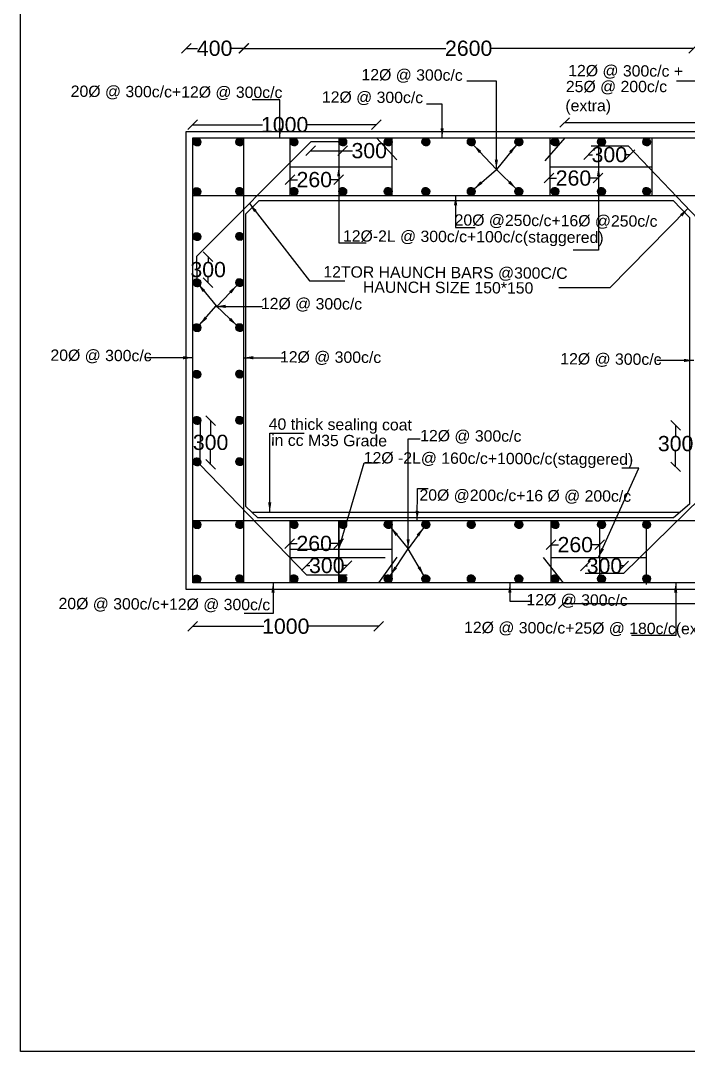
# Model space of a CAD drawing. Header units: millimetres. Extents: x 5124 to 6568637, y 2311 to 91879094.
# Drawn here: x 3824501 to 3831076, y 45936406 to 45946554 of the extents above; entities that cross this region are included whole.
import ezdxf

# ---------------------------------------------------------------- set-up
doc = ezdxf.new("R2010")
doc.units = ezdxf.units.MM
doc.header["$MEASUREMENT"] = 0
doc.layers.add('DIMENSION', color=7, linetype='Continuous')
doc.layers.add('DRAWING', color=7, linetype='Continuous')
doc.styles.get("Standard").update_dxf_attribs({"font": 'arial.ttf', "height": 150})
doc.dimstyles.get("Standard").update_dxf_attribs({"dimtxt": 200, "dimasz": 110, "dimexe": 0.18, "dimexo": 0.0625, "dimgap": 0.09, "dimtad": 0, "dimtih": 1, "dimtoh": 1, "dimdec": 0, "dimzin": 0, "dimdsep": 46, "dimtxsty": 'Standard', "dimblk": 'OBLIQUE', "dimcen": 0.09, "dimse1": 1, "dimse2": 1, "dimadec": 0, "dimazin": 0, "dimtfac": 1, "dimtdec": 0, "dimtofl": 0, "dimtmove": 0, "dimatfit": 3, "dimfxl": 1, "dimtolj": 1, "dimtzin": 0, "dimarcsym": 0})

# ---------------------------------------------------------------- blocks, each defined once
blk = doc.blocks.new('_Oblique')
at = {"color": 0, "linetype": 'ByBlock', "lineweight": -2}
blk.add_line((-0.5, -0.5), (0.5, 0.5), dxfattribs=at)
blk = doc.blocks.new('*D153')
at = {"layer": 'Defpoints', "color": 0, "transparency": 16777216}
for p in [(3828004, 45945529), (3826195, 45945398), (3828004, 45945398)]:
    blk.add_point(p, dxfattribs=at)
at = {"layer": 'DIMENSION', "color": 0, "lineweight": -2, "transparency": 16777216}
for p, q in [((3826195, 45945529), (3826883, 45945529)), ((3828004, 45945529), (3827316, 45945529))]:
    blk.add_line(p, q, dxfattribs=at)
at = {"layer": 'DIMENSION', "color": 0, "lineweight": -2, "transparency": 16777216, "xscale": 95, "yscale": 95, "zscale": 95, "rotation": 180}
blk.add_blockref('_Oblique', (3826195, 45945529), dxfattribs=at)
at = {"layer": 'DIMENSION', "color": 0, "lineweight": -2, "transparency": 16777216, "xscale": 95, "yscale": 95, "zscale": 95}
blk.add_blockref('_Oblique', (3828004, 45945529), dxfattribs=at)
at = {"layer": 'DIMENSION', "color": 0, "transparency": 16777216, "insert": (3827100, 45945529), "char_height": 150, "attachment_point": 5}
blk.add_mtext('\\A1;1000', dxfattribs=at)
blk = doc.blocks.new('*D133')
at = {"layer": 'Defpoints', "color": 0, "transparency": 16777216}
for p in [(3826699, 45946281), (3826132, 45945462), (3826699, 45945462)]:
    blk.add_point(p, dxfattribs=at)
at = {"layer": 'DIMENSION', "color": 0, "lineweight": -2, "transparency": 16777216}
for p, q in [((3826132, 45946281), (3826243, 45946281)), ((3826699, 45946281), (3826580, 45946281))]:
    blk.add_line(p, q, dxfattribs=at)
at = {"layer": 'DIMENSION', "color": 0, "lineweight": -2, "transparency": 16777216, "xscale": 95, "yscale": 95, "zscale": 95, "rotation": 180}
blk.add_blockref('_Oblique', (3826132, 45946281), dxfattribs=at)
at = {"layer": 'DIMENSION', "color": 0, "lineweight": -2, "transparency": 16777216, "xscale": 95, "yscale": 95, "zscale": 95}
blk.add_blockref('_Oblique', (3826699, 45946281), dxfattribs=at)
at = {"layer": 'DIMENSION', "color": 0, "transparency": 16777216, "insert": (3826411, 45946281), "char_height": 150, "attachment_point": 5}
blk.add_mtext('\\A1;400', dxfattribs=at)
blk = doc.blocks.new('*D154')
at = {"layer": 'Defpoints', "color": 0, "transparency": 16777216}
for p in [(3831129, 45946281), (3826696, 45945398), (3831129, 45945398)]:
    blk.add_point(p, dxfattribs=at)
at = {"layer": 'DIMENSION', "color": 0, "lineweight": -2, "transparency": 16777216}
for p, q in [((3826696, 45946281), (3828687, 45946281)), ((3831129, 45946281), (3829137, 45946281))]:
    blk.add_line(p, q, dxfattribs=at)
at = {"layer": 'DIMENSION', "color": 0, "lineweight": -2, "transparency": 16777216, "xscale": 95, "yscale": 95, "zscale": 95, "rotation": 180}
blk.add_blockref('_Oblique', (3826696, 45946281), dxfattribs=at)
at = {"layer": 'DIMENSION', "color": 0, "lineweight": -2, "transparency": 16777216, "xscale": 95, "yscale": 95, "zscale": 95}
blk.add_blockref('_Oblique', (3831129, 45946281), dxfattribs=at)
at = {"layer": 'DIMENSION', "color": 0, "transparency": 16777216, "insert": (3828912, 45946281), "char_height": 150, "attachment_point": 5}
blk.add_mtext('\\A1;2600', dxfattribs=at)
blk = doc.blocks.new('*D157')
at = {"layer": 'Defpoints', "color": 0, "transparency": 16777216}
for p in [(3832901, 45945551), (3829858, 45945398), (3832901, 45945398)]:
    blk.add_point(p, dxfattribs=at)
at = {"layer": 'DIMENSION', "color": 0, "lineweight": -2, "transparency": 16777216}
for p, q in [((3829858, 45945551), (3831163, 45945551)), ((3832901, 45945551), (3831596, 45945551))]:
    blk.add_line(p, q, dxfattribs=at)
at = {"layer": 'DIMENSION', "color": 0, "lineweight": -2, "transparency": 16777216, "xscale": 95, "yscale": 95, "zscale": 95, "rotation": 180}
blk.add_blockref('_Oblique', (3829858, 45945551), dxfattribs=at)
at = {"layer": 'DIMENSION', "color": 0, "lineweight": -2, "transparency": 16777216, "xscale": 95, "yscale": 95, "zscale": 95}
blk.add_blockref('_Oblique', (3832901, 45945551), dxfattribs=at)
at = {"layer": 'DIMENSION', "color": 0, "transparency": 16777216, "insert": (3831379, 45945551), "char_height": 150, "attachment_point": 5}
blk.add_mtext('\\A1;1500', dxfattribs=at)
blk = doc.blocks.new('*D134')
at = {"layer": 'Defpoints', "color": 0, "transparency": 16777216}
for p in [(3830092, 45945314), (3830502, 45945299), (3830502, 45945234)]:
    blk.add_point(p, dxfattribs=at)
at = {"layer": 'DIMENSION', "color": 0, "lineweight": -2, "transparency": 16777216}
for p, q in [((3830092, 45945234), (3830132, 45945234)), ((3830502, 45945234), (3830463, 45945234))]:
    blk.add_line(p, q, dxfattribs=at)
at = {"layer": 'DIMENSION', "color": 0, "lineweight": -2, "transparency": 16777216, "xscale": 95, "yscale": 95, "zscale": 95, "rotation": 180}
blk.add_blockref('_Oblique', (3830092, 45945234), dxfattribs=at)
at = {"layer": 'DIMENSION', "color": 0, "lineweight": -2, "transparency": 16777216, "xscale": 95, "yscale": 95, "zscale": 95}
blk.add_blockref('_Oblique', (3830502, 45945234), dxfattribs=at)
at = {"layer": 'DIMENSION', "color": 0, "transparency": 16777216, "insert": (3830297, 45945234), "char_height": 150, "attachment_point": 5}
blk.add_mtext('\\A1;300', dxfattribs=at)
blk = doc.blocks.new('*D159')
at = {"layer": 'Defpoints', "color": 0, "transparency": 16777216}
for p in [(3827357, 45945360), (3827672, 45945360), (3827672, 45945273)]:
    blk.add_point(p, dxfattribs=at)
at = {"layer": 'DIMENSION', "color": 0, "lineweight": -2, "transparency": 16777216}
for p, q in [((3827357, 45945273), (3827672, 45945273)), ((3827672, 45945273), (3827767, 45945273))]:
    blk.add_line(p, q, dxfattribs=at)
at = {"layer": 'DIMENSION', "color": 0, "lineweight": -2, "transparency": 16777216, "xscale": 95, "yscale": 95, "zscale": 95, "rotation": 180}
blk.add_blockref('_Oblique', (3827357, 45945273), dxfattribs=at)
at = {"layer": 'DIMENSION', "color": 0, "lineweight": -2, "transparency": 16777216, "xscale": 95, "yscale": 95, "zscale": 95}
blk.add_blockref('_Oblique', (3827672, 45945273), dxfattribs=at)
at = {"layer": 'DIMENSION', "color": 0, "transparency": 16777216, "insert": (3827933, 45945273), "char_height": 150, "attachment_point": 5}
blk.add_mtext('\\A1;300', dxfattribs=at)
blk = doc.blocks.new('*D160')
at = {"layer": 'Defpoints', "color": 0, "transparency": 16777216}
for p in [(3826233, 45944231), (3826347, 45944231), (3826237, 45943973)]:
    blk.add_point(p, dxfattribs=at)
at = {"layer": 'DIMENSION', "color": 0, "lineweight": -2, "transparency": 16777216}
for p, q in [((3826347, 45944231), (3826347, 45944178)), ((3826347, 45943973), (3826347, 45944025))]:
    blk.add_line(p, q, dxfattribs=at)
at = {"layer": 'DIMENSION', "color": 0, "lineweight": -2, "transparency": 16777216, "xscale": 95, "yscale": 95, "zscale": 95}
for p, rotation in [((3826347, 45944231), 90), ((3826347, 45943973), 270)]:
    blk.add_blockref('_Oblique', p, dxfattribs=dict(at, rotation=rotation))
at = {"layer": 'DIMENSION', "color": 0, "transparency": 16777216, "insert": (3826347, 45944102), "char_height": 150, "attachment_point": 5}
blk.add_mtext('\\A1;300', dxfattribs=at)
blk = doc.blocks.new('*D135')
at = {"layer": 'Defpoints', "color": 0, "transparency": 16777216}
for p in [(3826275, 45942617), (3826266, 45942185), (3826371, 45942185)]:
    blk.add_point(p, dxfattribs=at)
at = {"layer": 'DIMENSION', "color": 0, "lineweight": -2, "transparency": 16777216}
for p, q in [((3826371, 45942617), (3826371, 45942478)), ((3826371, 45942185), (3826371, 45942324))]:
    blk.add_line(p, q, dxfattribs=at)
at = {"layer": 'DIMENSION', "color": 0, "lineweight": -2, "transparency": 16777216, "xscale": 95, "yscale": 95, "zscale": 95}
for p, rotation in [((3826371, 45942617), 90), ((3826371, 45942185), 270)]:
    blk.add_blockref('_Oblique', p, dxfattribs=dict(at, rotation=rotation))
at = {"layer": 'DIMENSION', "color": 0, "transparency": 16777216, "insert": (3826371, 45942401), "char_height": 150, "attachment_point": 5}
blk.add_mtext('\\A1;300', dxfattribs=at)
blk = doc.blocks.new('*D136')
at = {"layer": 'Defpoints', "color": 0, "transparency": 16777216}
for p in [(3827315, 45941189), (3827315, 45941099), (3827714, 45941099)]:
    blk.add_point(p, dxfattribs=at)
at = {"layer": 'DIMENSION', "color": 0, "lineweight": -2, "transparency": 16777216}
for p, q in [((3827315, 45941189), (3827349, 45941189)), ((3827714, 45941189), (3827680, 45941189))]:
    blk.add_line(p, q, dxfattribs=at)
at = {"layer": 'DIMENSION', "color": 0, "lineweight": -2, "transparency": 16777216, "xscale": 95, "yscale": 95, "zscale": 95, "rotation": 180}
blk.add_blockref('_Oblique', (3827315, 45941189), dxfattribs=at)
at = {"layer": 'DIMENSION', "color": 0, "lineweight": -2, "transparency": 16777216, "xscale": 95, "yscale": 95, "zscale": 95}
blk.add_blockref('_Oblique', (3827714, 45941189), dxfattribs=at)
at = {"layer": 'DIMENSION', "color": 0, "transparency": 16777216, "insert": (3827515, 45941189), "char_height": 150, "attachment_point": 5}
blk.add_mtext('\\A1;300', dxfattribs=at)
blk = doc.blocks.new('*D137')
at = {"layer": 'Defpoints', "color": 0, "transparency": 16777216}
for p in [(3830061, 45941186), (3830061, 45941112), (3830437, 45941112)]:
    blk.add_point(p, dxfattribs=at)
at = {"layer": 'DIMENSION', "color": 0, "lineweight": -2, "transparency": 16777216}
for p, q in [((3830061, 45941186), (3830083, 45941186)), ((3830437, 45941186), (3830414, 45941186))]:
    blk.add_line(p, q, dxfattribs=at)
at = {"layer": 'DIMENSION', "color": 0, "lineweight": -2, "transparency": 16777216, "xscale": 95, "yscale": 95, "zscale": 95, "rotation": 180}
blk.add_blockref('_Oblique', (3830061, 45941186), dxfattribs=at)
at = {"layer": 'DIMENSION', "color": 0, "lineweight": -2, "transparency": 16777216, "xscale": 95, "yscale": 95, "zscale": 95}
blk.add_blockref('_Oblique', (3830437, 45941186), dxfattribs=at)
at = {"layer": 'DIMENSION', "color": 0, "transparency": 16777216, "insert": (3830249, 45941186), "char_height": 150, "attachment_point": 5}
blk.add_mtext('\\A1;300', dxfattribs=at)
blk = doc.blocks.new('*D161')
at = {"layer": 'Defpoints', "color": 0, "transparency": 16777216}
for p in [(3831171, 45942568), (3830950, 45942161), (3831171, 45942161)]:
    blk.add_point(p, dxfattribs=at)
at = {"layer": 'DIMENSION', "color": 0, "lineweight": -2, "transparency": 16777216}
for p, q in [((3830950, 45942568), (3830950, 45942466)), ((3830950, 45942161), (3830950, 45942312))]:
    blk.add_line(p, q, dxfattribs=at)
at = {"layer": 'DIMENSION', "color": 0, "lineweight": -2, "transparency": 16777216, "xscale": 95, "yscale": 95, "zscale": 95}
for p, rotation in [((3830950, 45942568), 90), ((3830950, 45942161), 270)]:
    blk.add_blockref('_Oblique', p, dxfattribs=dict(at, rotation=rotation))
at = {"layer": 'DIMENSION', "color": 0, "transparency": 16777216, "insert": (3830950, 45942389), "char_height": 150, "attachment_point": 5}
blk.add_mtext('\\A1;300', dxfattribs=at)
blk = doc.blocks.new('*D138')
at = {"layer": 'Defpoints', "color": 0, "transparency": 16777216}
for p in [(3829844, 45941018), (3832842, 45941018), (3832842, 45940814)]:
    blk.add_point(p, dxfattribs=at)
at = {"layer": 'DIMENSION', "color": 0, "lineweight": -2, "transparency": 16777216}
for p, q in [((3829844, 45940814), (3831173, 45940814)), ((3832842, 45940814), (3831606, 45940814))]:
    blk.add_line(p, q, dxfattribs=at)
at = {"layer": 'DIMENSION', "color": 0, "lineweight": -2, "transparency": 16777216, "xscale": 95, "yscale": 95, "zscale": 95, "rotation": 180}
blk.add_blockref('_Oblique', (3829844, 45940814), dxfattribs=at)
at = {"layer": 'DIMENSION', "color": 0, "lineweight": -2, "transparency": 16777216, "xscale": 95, "yscale": 95, "zscale": 95}
blk.add_blockref('_Oblique', (3832842, 45940814), dxfattribs=at)
at = {"layer": 'DIMENSION', "color": 0, "transparency": 16777216, "insert": (3831390, 45940814), "char_height": 150, "attachment_point": 5}
blk.add_mtext('\\A1;1500', dxfattribs=at)
blk = doc.blocks.new('*D142')
at = {"layer": 'Defpoints', "color": 0, "lineweight": -2, "transparency": 16777216}
for p, q in [((3829722, 45941394), (3829795, 45941394)), ((3830202, 45941394), (3830129, 45941394))]:
    blk.add_line(p, q, dxfattribs=at)
at = {"layer": 'Defpoints', "color": 0, "transparency": 16777216}
for p in [(3829722, 45941394), (3830202, 45941394), (3830202, 45941394)]:
    blk.add_point(p, dxfattribs=at)
at = {"layer": 'Defpoints', "color": 0, "lineweight": -2, "transparency": 16777216, "xscale": 95, "yscale": 95, "zscale": 95, "rotation": 180}
blk.add_blockref('_Oblique', (3829722, 45941394), dxfattribs=at)
at = {"layer": 'Defpoints', "color": 0, "lineweight": -2, "transparency": 16777216, "xscale": 95, "yscale": 95, "zscale": 95}
blk.add_blockref('_Oblique', (3830202, 45941394), dxfattribs=at)
at = {"layer": 'Defpoints', "color": 0, "transparency": 16777216, "insert": (3829962, 45941394), "char_height": 150, "attachment_point": 5}
blk.add_mtext('\\A1;260', dxfattribs=at)
blk = doc.blocks.new('*D143')
at = {"layer": 'Defpoints', "color": 0, "lineweight": -2, "transparency": 16777216}
for p, q in [((3827154, 45944988), (3827226, 45944988)), ((3827631, 45944988), (3827559, 45944988))]:
    blk.add_line(p, q, dxfattribs=at)
at = {"layer": 'Defpoints', "color": 0, "transparency": 16777216}
for p in [(3827154, 45944988), (3827631, 45944988), (3827631, 45941394)]:
    blk.add_point(p, dxfattribs=at)
at = {"layer": 'Defpoints', "color": 0, "lineweight": -2, "transparency": 16777216, "xscale": 95, "yscale": 95, "zscale": 95, "rotation": 180}
blk.add_blockref('_Oblique', (3827154, 45944988), dxfattribs=at)
at = {"layer": 'Defpoints', "color": 0, "lineweight": -2, "transparency": 16777216, "xscale": 95, "yscale": 95, "zscale": 95}
blk.add_blockref('_Oblique', (3827631, 45944988), dxfattribs=at)
at = {"layer": 'Defpoints', "color": 0, "transparency": 16777216, "insert": (3827392, 45944988), "char_height": 150, "attachment_point": 5}
blk.add_mtext('\\A1;260', dxfattribs=at)
blk = doc.blocks.new('*D144')
at = {"layer": 'Defpoints', "color": 0, "lineweight": -2, "transparency": 16777216}
for p, q in [((3829704, 45945003), (3829778, 45945003)), ((3830184, 45945003), (3830111, 45945003))]:
    blk.add_line(p, q, dxfattribs=at)
at = {"layer": 'Defpoints', "color": 0, "transparency": 16777216}
for p in [(3829704, 45945003), (3830184, 45945003), (3830184, 45945003)]:
    blk.add_point(p, dxfattribs=at)
at = {"layer": 'Defpoints', "color": 0, "lineweight": -2, "transparency": 16777216, "xscale": 95, "yscale": 95, "zscale": 95, "rotation": 180}
blk.add_blockref('_Oblique', (3829704, 45945003), dxfattribs=at)
at = {"layer": 'Defpoints', "color": 0, "lineweight": -2, "transparency": 16777216, "xscale": 95, "yscale": 95, "zscale": 95}
blk.add_blockref('_Oblique', (3830184, 45945003), dxfattribs=at)
at = {"layer": 'Defpoints', "color": 0, "transparency": 16777216, "insert": (3829944, 45945003), "char_height": 150, "attachment_point": 5}
blk.add_mtext('\\A1;260', dxfattribs=at)
blk = doc.blocks.new('*D196')
at = {"layer": 'Defpoints', "color": 0, "transparency": 16777216}
for p in [(3826195, 45941018), (3828027, 45941018), (3828027, 45940591)]:
    blk.add_point(p, dxfattribs=at)
at = {"layer": 'DRAWING', "color": 0, "lineweight": -2, "transparency": 16777216}
for p, q in [((3826195, 45940591), (3826895, 45940591)), ((3828027, 45940591), (3827328, 45940591))]:
    blk.add_line(p, q, dxfattribs=at)
at = {"layer": 'DRAWING', "color": 0, "lineweight": -2, "transparency": 16777216, "xscale": 95, "yscale": 95, "zscale": 95, "rotation": 180}
blk.add_blockref('_Oblique', (3826195, 45940591), dxfattribs=at)
at = {"layer": 'DRAWING', "color": 0, "lineweight": -2, "transparency": 16777216, "xscale": 95, "yscale": 95, "zscale": 95}
blk.add_blockref('_Oblique', (3828027, 45940591), dxfattribs=at)
at = {"layer": 'DRAWING', "color": 0, "transparency": 16777216, "insert": (3827111, 45940591), "char_height": 150, "attachment_point": 5}
blk.add_mtext('\\A1;1000', dxfattribs=at)
blk = doc.blocks.new('*D197')
at = {"layer": 'Defpoints', "color": 0, "transparency": 16777216}
for p in [(3827151, 45941406), (3827631, 45941406), (3827631, 45941406)]:
    blk.add_point(p, dxfattribs=at)
at = {"layer": 'DRAWING', "color": 0, "lineweight": -2, "transparency": 16777216}
for p, q in [((3827151, 45941406), (3827224, 45941406)), ((3827631, 45941406), (3827558, 45941406))]:
    blk.add_line(p, q, dxfattribs=at)
at = {"layer": 'DRAWING', "color": 0, "lineweight": -2, "transparency": 16777216, "xscale": 95, "yscale": 95, "zscale": 95, "rotation": 180}
blk.add_blockref('_Oblique', (3827151, 45941406), dxfattribs=at)
at = {"layer": 'DRAWING', "color": 0, "lineweight": -2, "transparency": 16777216, "xscale": 95, "yscale": 95, "zscale": 95}
blk.add_blockref('_Oblique', (3827631, 45941406), dxfattribs=at)
at = {"layer": 'DRAWING', "color": 0, "transparency": 16777216, "insert": (3827391, 45941406), "char_height": 150, "attachment_point": 5}
blk.add_mtext('\\A1;260', dxfattribs=at)

msp = doc.modelspace()

# ---------------------------------------------------------------- hatches: boundary and pattern name
at = {"layer": 'DRAWING'}
h = msp.add_hatch(dxfattribs=at)
h.set_pattern_fill('ANSI31', color=256, scale=0.506239, style=0)
h.set_pattern_definition([(45, (2006753.280786, 22686185.57916), (-0.04474567227195, 0.04474567227195), [])])
h.paths.add_polyline_path([(3826275.4, 45945358.3, 1), (3826198.7, 45945358.3, 1)])
h = msp.add_hatch(dxfattribs=at)
h.set_pattern_fill('ANSI31', color=256, scale=0.506239, style=0)
h.set_pattern_definition([(45, (2007173.94898, 22686187.51885), (-0.04474567227195, 0.04474567227195), [])])
h.paths.add_polyline_path([(3826696, 45945360.2, 0.9586945), (3826619.5, 45945363.5), (3826619.5, 45945357, 0.9586945)])
h = msp.add_hatch(dxfattribs=at)
h.set_pattern_fill('ANSI31', color=256, scale=0.506239, style=0)
h.set_pattern_definition([(45, (2007708.95802, 22686187.51885), (-0.04474567227195, 0.04474567227195), [])])
h.paths.add_polyline_path([(3827231, 45945360.2, 0.9586945), (3827154.5, 45945363.5), (3827154.5, 45945357, 0.9586945)])
h = msp.add_hatch(dxfattribs=at)
h.set_pattern_fill('ANSI31', color=256, scale=0.506239, style=0)
h.set_pattern_definition([(45, (2008188.73771, 22686187.51885), (-0.04474567227195, 0.04474567227195), [])])
h.paths.add_polyline_path([(3827710.8, 45945360.2, 0.9586945), (3827634.3, 45945363.5), (3827634.3, 45945357, 0.9586945)])
h = msp.add_hatch(dxfattribs=at)
h.set_pattern_fill('ANSI31', color=256, scale=0.506239, style=0)
h.set_pattern_definition([(45, (2008635.92152, 22686187.51885), (-0.04474567227195, 0.04474567227195), [])])
h.paths.add_polyline_path([(3828158, 45945360.2, 0.9586945), (3828081.4, 45945363.5), (3828081.4, 45945357, 0.9586945)])
h = msp.add_hatch(dxfattribs=at)
h.set_pattern_fill('ANSI31', color=256, scale=0.506239, style=0)
h.set_pattern_definition([(45, (2009006.37519, 22686187.51885), (-0.04474567227195, 0.04474567227195), [])])
h.paths.add_polyline_path([(3828528.5, 45945360.2, 0.9586945), (3828451.9, 45945363.5), (3828451.9, 45945357, 0.9586945)])
h = msp.add_hatch(dxfattribs=at)
h.set_pattern_fill('ANSI31', color=256, scale=0.506239, style=0)
h.set_pattern_definition([(45, (2009453.558994, 22686187.51885), (-0.04474567227195, 0.04474567227195), [])])
h.paths.add_polyline_path([(3828975.6, 45945360.2, 0.9586945), (3828899.1, 45945363.5), (3828899.1, 45945357, 0.9586945)])
h = msp.add_hatch(dxfattribs=at)
h.set_pattern_fill('ANSI31', color=256, scale=0.506239, style=0)
h.set_pattern_definition([(45, (2009922.88204, 22686187.51885), (-0.04474567227195, 0.04474567227195), [])])
h.paths.add_polyline_path([(3829445, 45945360.2, 0.9586945), (3829368.4, 45945363.5), (3829368.4, 45945357, 0.9586945)])
h = msp.add_hatch(dxfattribs=at)
h.set_pattern_fill('ANSI31', color=256, scale=0.506239, style=0)
h.set_pattern_definition([(45, (2010279.20121, 22686187.51885), (-0.04474567227195, 0.04474567227195), [])])
h.paths.add_polyline_path([(3829801.3, 45945360.2, 0.9586945), (3829724.7, 45945363.5), (3829724.7, 45945357, 0.9586945)])
h = msp.add_hatch(dxfattribs=at)
h.set_pattern_fill('ANSI31', color=256, scale=0.506239, style=0)
h.set_pattern_definition([(45, (2010736.33686, 22686187.51885), (-0.04474567227195, 0.04474567227195), [])])
h.paths.add_polyline_path([(3830258.4, 45945360.2, 0.9586945), (3830181.9, 45945363.5), (3830181.9, 45945357, 0.9586945)])
h = msp.add_hatch(dxfattribs=at)
h.set_pattern_fill('ANSI31', color=256, scale=0.506239, style=0)
h.set_pattern_definition([(45, (2011180.491844, 22686187.51885), (-0.04474567227195, 0.04474567227195), [])])
h.paths.add_polyline_path([(3830702.6, 45945360.2, 0.9586945), (3830626, 45945363.5), (3830626, 45945357, 0.9586945)])
h = msp.add_hatch(dxfattribs=at)
h.set_pattern_fill('ANSI31', color=256, scale=0.506239, style=0)
h.set_pattern_definition([(45, (2006753.280786, 22685697.633597), (-0.04474567227195, 0.04474567227195), [])])
h.paths.add_polyline_path([(3826275.4, 45944870.3, 1), (3826198.7, 45944870.3, 1)])
h = msp.add_hatch(dxfattribs=at)
h.set_pattern_fill('ANSI31', color=256, scale=0.506239, style=0)
h.set_pattern_definition([(45, (2007173.94898, 22685699.573284), (-0.04474567227195, 0.04474567227195), [])])
h.paths.add_polyline_path([(3826696, 45944872.3, 0.9586945), (3826619.5, 45944875.5), (3826619.5, 45944869.1, 0.9586945)])
h = msp.add_hatch(dxfattribs=at)
h.set_pattern_fill('ANSI31', color=256, scale=0.506239, style=0)
h.set_pattern_definition([(45, (2007708.95802, 22685699.573284), (-0.04474567227195, 0.04474567227195), [])])
h.paths.add_polyline_path([(3827231, 45944872.3, 0.9586945), (3827154.5, 45944875.5), (3827154.5, 45944869.1, 0.9586945)])
h = msp.add_hatch(dxfattribs=at)
h.set_pattern_fill('ANSI31', color=256, scale=0.506239, style=0)
h.set_pattern_definition([(45, (2008188.73771, 22685699.573284), (-0.04474567227195, 0.04474567227195), [])])
h.paths.add_polyline_path([(3827710.8, 45944872.3, 0.9586945), (3827634.3, 45944875.5), (3827634.3, 45944869.1, 0.9586945)])
h = msp.add_hatch(dxfattribs=at)
h.set_pattern_fill('ANSI31', color=256, scale=0.506239, style=0)
h.set_pattern_definition([(45, (2008635.92152, 22685699.573284), (-0.04474567227195, 0.04474567227195), [])])
h.paths.add_polyline_path([(3828158, 45944872.3, 0.9586945), (3828081.4, 45944875.5), (3828081.4, 45944869.1, 0.9586945)])
h = msp.add_hatch(dxfattribs=at)
h.set_pattern_fill('ANSI31', color=256, scale=0.506239, style=0)
h.set_pattern_definition([(45, (2009006.37519, 22685699.573284), (-0.04474567227195, 0.04474567227195), [])])
h.paths.add_polyline_path([(3828528.5, 45944872.3, 0.9586945), (3828451.9, 45944875.5), (3828451.9, 45944869.1, 0.9586945)])
h = msp.add_hatch(dxfattribs=at)
h.set_pattern_fill('ANSI31', color=256, scale=0.506239, style=0)
h.set_pattern_definition([(45, (2009453.558994, 22685699.573284), (-0.04474567227195, 0.04474567227195), [])])
h.paths.add_polyline_path([(3828975.6, 45944872.3, 0.9586945), (3828899.1, 45944875.5), (3828899.1, 45944869.1, 0.9586945)])
h = msp.add_hatch(dxfattribs=at)
h.set_pattern_fill('ANSI31', color=256, scale=0.506239, style=0)
h.set_pattern_definition([(45, (2009922.88204, 22685699.573284), (-0.04474567227195, 0.04474567227195), [])])
h.paths.add_polyline_path([(3829445, 45944872.3, 0.9586945), (3829368.4, 45944875.5), (3829368.4, 45944869.1, 0.9586945)])
h = msp.add_hatch(dxfattribs=at)
h.set_pattern_fill('ANSI31', color=256, scale=0.506239, style=0)
h.set_pattern_definition([(45, (2010279.20121, 22685699.573284), (-0.04474567227195, 0.04474567227195), [])])
h.paths.add_polyline_path([(3829801.3, 45944872.3, 0.9586945), (3829724.7, 45944875.5), (3829724.7, 45944869.1, 0.9586945)])
h = msp.add_hatch(dxfattribs=at)
h.set_pattern_fill('ANSI31', color=256, scale=0.506239, style=0)
h.set_pattern_definition([(45, (2010736.33686, 22685699.573284), (-0.04474567227195, 0.04474567227195), [])])
h.paths.add_polyline_path([(3830258.4, 45944872.3, 0.9586945), (3830181.9, 45944875.5), (3830181.9, 45944869.1, 0.9586945)])
h = msp.add_hatch(dxfattribs=at)
h.set_pattern_fill('ANSI31', color=256, scale=0.506239, style=0)
h.set_pattern_definition([(45, (2011180.491844, 22685699.573284), (-0.04474567227195, 0.04474567227195), [])])
h.paths.add_polyline_path([(3830702.6, 45944872.3, 0.9586945), (3830626, 45944875.5), (3830626, 45944869.1, 0.9586945)])
h = msp.add_hatch(dxfattribs=at)
h.set_pattern_fill('ANSI31', color=256, scale=0.506239, style=0)
h.set_pattern_definition([(45, (2006753.280786, 22685254.68273), (-0.04474567227195, 0.04474567227195), [])])
h.paths.add_polyline_path([(3826275.4, 45944427.4, 1), (3826198.7, 45944427.4, 1)])
h = msp.add_hatch(dxfattribs=at)
h.set_pattern_fill('ANSI31', color=256, scale=0.506239, style=0)
h.set_pattern_definition([(45, (2007173.94898, 22685256.622414), (-0.04474567227195, 0.04474567227195), [])])
h.paths.add_polyline_path([(3826696, 45944429.3, 0.9586945), (3826619.5, 45944432.6), (3826619.5, 45944426.1, 0.9586945)])
h = msp.add_hatch(dxfattribs=at)
h.set_pattern_fill('ANSI31', color=256, scale=0.506239, style=0)
h.set_pattern_definition([(45, (2006753.280786, 22684800.12718), (-0.04474567227195, 0.04474567227195), [])])
h.paths.add_polyline_path([(3826275.4, 45943972.8, 1), (3826198.7, 45943972.8, 1)])
h = msp.add_hatch(dxfattribs=at)
h.set_pattern_fill('ANSI31', color=256, scale=0.506239, style=0)
h.set_pattern_definition([(45, (2007173.94898, 22684802.06687), (-0.04474567227195, 0.04474567227195), [])])
h.paths.add_polyline_path([(3826696, 45943974.8, 0.9586945), (3826619.5, 45943978), (3826619.5, 45943971.5, 0.9586945)])
h = msp.add_hatch(dxfattribs=at)
h.set_pattern_fill('ANSI31', color=256, scale=0.506239, style=0)
h.set_pattern_definition([(45, (2006753.280786, 22684357.37697), (-0.04474567227195, 0.04474567227195), [])])
h.paths.add_polyline_path([(3826275.4, 45943530.1, 1), (3826198.7, 45943530.1, 1)])
h = msp.add_hatch(dxfattribs=at)
h.set_pattern_fill('ANSI31', color=256, scale=0.506239, style=0)
h.set_pattern_definition([(45, (2007173.94898, 22684359.316656), (-0.04474567227195, 0.04474567227195), [])])
h.paths.add_polyline_path([(3826696, 45943532, 0.9586945), (3826619.5, 45943535.3), (3826619.5, 45943528.8, 0.9586945)])
h = msp.add_hatch(dxfattribs=at)
h.set_pattern_fill('ANSI31', color=256, scale=0.506239, style=0)
h.set_pattern_definition([(45, (2006753.280786, 22683899.17615), (-0.04474567227195, 0.04474567227195), [])])
h.paths.add_polyline_path([(3826275.4, 45943071.9, 1), (3826198.7, 45943071.9, 1)])
h = msp.add_hatch(dxfattribs=at)
h.set_pattern_fill('ANSI31', color=256, scale=0.506239, style=0)
h.set_pattern_definition([(45, (2007173.94898, 22683901.115836), (-0.04474567227195, 0.04474567227195), [])])
h.paths.add_polyline_path([(3826696, 45943073.8, 0.9586945), (3826619.5, 45943077.1), (3826619.5, 45943070.6, 0.9586945)])
h = msp.add_hatch(dxfattribs=at)
h.set_pattern_fill('ANSI31', color=256, scale=0.506239, style=0)
h.set_pattern_definition([(45, (2006753.280786, 22683444.654046), (-0.04474567227195, 0.04474567227195), [])])
h.paths.add_polyline_path([(3826275.4, 45942617.4, 1), (3826198.7, 45942617.4, 1)])
h = msp.add_hatch(dxfattribs=at)
h.set_pattern_fill('ANSI31', color=256, scale=0.506239, style=0)
h.set_pattern_definition([(45, (2007173.94898, 22683446.59373), (-0.04474567227195, 0.04474567227195), [])])
h.paths.add_polyline_path([(3826696, 45942619.3, 0.9586945), (3826619.5, 45942622.5), (3826619.5, 45942616.1, 0.9586945)])
h = msp.add_hatch(dxfattribs=at)
h.set_pattern_fill('ANSI31', color=256, scale=0.506239, style=0)
h.set_pattern_definition([(45, (2006753.280786, 22683037.31984), (-0.04474567227195, 0.04474567227195), [])])
h.paths.add_polyline_path([(3826275.4, 45942210, 1), (3826198.7, 45942210, 1)])
h = msp.add_hatch(dxfattribs=at)
h.set_pattern_fill('ANSI31', color=256, scale=0.506239, style=0)
h.set_pattern_definition([(45, (2007173.94898, 22683039.259525), (-0.04474567227195, 0.04474567227195), [])])
h.paths.add_polyline_path([(3826696, 45942212, 0.9586945), (3826619.5, 45942215.2), (3826619.5, 45942208.7, 0.9586945)])
h = msp.add_hatch(dxfattribs=at)
h.set_pattern_fill('ANSI31', color=256, scale=0.506239, style=0)
h.set_pattern_definition([(45, (2006753.280786, 22682417.99125), (-0.04474567227195, 0.04474567227195), [])])
h.paths.add_polyline_path([(3826275.4, 45941590.7, 1), (3826198.7, 45941590.7, 1)])
h = msp.add_hatch(dxfattribs=at)
h.set_pattern_fill('ANSI31', color=256, scale=0.506239, style=0)
h.set_pattern_definition([(45, (2007173.94898, 22682419.930937), (-0.04474567227195, 0.04474567227195), [])])
h.paths.add_polyline_path([(3826696, 45941592.6, 0.9586945), (3826619.5, 45941595.9), (3826619.5, 45941589.4, 0.9586945)])
h = msp.add_hatch(dxfattribs=at)
h.set_pattern_fill('ANSI31', color=256, scale=0.506239, style=0)
h.set_pattern_definition([(45, (2007708.95802, 22682419.930937), (-0.04474567227195, 0.04474567227195), [])])
h.paths.add_polyline_path([(3827231, 45941592.6, 0.9586945), (3827154.5, 45941595.9), (3827154.5, 45941589.4, 0.9586945)])
h = msp.add_hatch(dxfattribs=at)
h.set_pattern_fill('ANSI31', color=256, scale=0.506239, style=0)
h.set_pattern_definition([(45, (2008188.73771, 22682419.930937), (-0.04474567227195, 0.04474567227195), [])])
h.paths.add_polyline_path([(3827710.8, 45941592.6, 0.9586945), (3827634.3, 45941595.9), (3827634.3, 45941589.4, 0.9586945)])
h = msp.add_hatch(dxfattribs=at)
h.set_pattern_fill('ANSI31', color=256, scale=0.506239, style=0)
h.set_pattern_definition([(45, (2008635.92152, 22682419.930937), (-0.04474567227195, 0.04474567227195), [])])
h.paths.add_polyline_path([(3828158, 45941592.6, 0.9586945), (3828081.4, 45941595.9), (3828081.4, 45941589.4, 0.9586945)])
h = msp.add_hatch(dxfattribs=at)
h.set_pattern_fill('ANSI31', color=256, scale=0.506239, style=0)
h.set_pattern_definition([(45, (2009006.37519, 22682419.930937), (-0.04474567227195, 0.04474567227195), [])])
h.paths.add_polyline_path([(3828528.5, 45941592.6, 0.9586945), (3828451.9, 45941595.9), (3828451.9, 45941589.4, 0.9586945)])
h = msp.add_hatch(dxfattribs=at)
h.set_pattern_fill('ANSI31', color=256, scale=0.506239, style=0)
h.set_pattern_definition([(45, (2009453.558994, 22682419.930937), (-0.04474567227195, 0.04474567227195), [])])
h.paths.add_polyline_path([(3828975.6, 45941592.6, 0.9586945), (3828899.1, 45941595.9), (3828899.1, 45941589.4, 0.9586945)])
h = msp.add_hatch(dxfattribs=at)
h.set_pattern_fill('ANSI31', color=256, scale=0.506239, style=0)
h.set_pattern_definition([(45, (2009922.88204, 22682419.930937), (-0.04474567227195, 0.04474567227195), [])])
h.paths.add_polyline_path([(3829445, 45941592.6, 0.9586945), (3829368.4, 45941595.9), (3829368.4, 45941589.4, 0.9586945)])
h = msp.add_hatch(dxfattribs=at)
h.set_pattern_fill('ANSI31', color=256, scale=0.506239, style=0)
h.set_pattern_definition([(45, (2010279.20121, 22682419.930937), (-0.04474567227195, 0.04474567227195), [])])
h.paths.add_polyline_path([(3829801.3, 45941592.6, 0.9586945), (3829724.7, 45941595.9), (3829724.7, 45941589.4, 0.9586945)])
h = msp.add_hatch(dxfattribs=at)
h.set_pattern_fill('ANSI31', color=256, scale=0.506239, style=0)
h.set_pattern_definition([(45, (2010736.33686, 22682419.930937), (-0.04474567227195, 0.04474567227195), [])])
h.paths.add_polyline_path([(3830258.4, 45941592.6, 0.9586945), (3830181.9, 45941595.9), (3830181.9, 45941589.4, 0.9586945)])
h = msp.add_hatch(dxfattribs=at)
h.set_pattern_fill('ANSI31', color=256, scale=0.506239, style=0)
h.set_pattern_definition([(45, (2011180.491844, 22682419.930937), (-0.04474567227195, 0.04474567227195), [])])
h.paths.add_polyline_path([(3830702.6, 45941592.6, 0.9586945), (3830626, 45941595.9), (3830626, 45941589.4, 0.9586945)])
h = msp.add_hatch(dxfattribs=at)
h.set_pattern_fill('ANSI31', color=256, scale=0.506239, style=0)
h.set_pattern_definition([(45, (2006753.280786, 22681883.80822), (-0.04474567227195, 0.04474567227195), [])])
h.paths.add_polyline_path([(3826275.4, 45941056.5, 1), (3826198.7, 45941056.5, 1)])
h = msp.add_hatch(dxfattribs=at)
h.set_pattern_fill('ANSI31', color=256, scale=0.506239, style=0)
h.set_pattern_definition([(45, (2007173.94898, 22681885.747907), (-0.04474567227195, 0.04474567227195), [])])
h.paths.add_polyline_path([(3826696, 45941058.5, 0.9586945), (3826619.5, 45941061.7), (3826619.5, 45941055.2, 0.9586945)])
h = msp.add_hatch(dxfattribs=at)
h.set_pattern_fill('ANSI31', color=256, scale=0.506239, style=0)
h.set_pattern_definition([(45, (2007708.95802, 22681885.747907), (-0.04474567227195, 0.04474567227195), [])])
h.paths.add_polyline_path([(3827231, 45941058.5, 0.9586945), (3827154.5, 45941061.7), (3827154.5, 45941055.2, 0.9586945)])
h = msp.add_hatch(dxfattribs=at)
h.set_pattern_fill('ANSI31', color=256, scale=0.506239, style=0)
h.set_pattern_definition([(45, (2008188.73771, 22681885.747907), (-0.04474567227195, 0.04474567227195), [])])
h.paths.add_polyline_path([(3827710.8, 45941058.5, 0.9586945), (3827634.3, 45941061.7), (3827634.3, 45941055.2, 0.9586945)])
h = msp.add_hatch(dxfattribs=at)
h.set_pattern_fill('ANSI31', color=256, scale=0.506239, style=0)
h.set_pattern_definition([(45, (2008635.92152, 22681885.747907), (-0.04474567227195, 0.04474567227195), [])])
h.paths.add_polyline_path([(3828158, 45941058.5, 0.9586945), (3828081.4, 45941061.7), (3828081.4, 45941055.2, 0.9586945)])
h = msp.add_hatch(dxfattribs=at)
h.set_pattern_fill('ANSI31', color=256, scale=0.506239, style=0)
h.set_pattern_definition([(45, (2009006.37519, 22681885.747907), (-0.04474567227195, 0.04474567227195), [])])
h.paths.add_polyline_path([(3828528.5, 45941058.5, 0.9586945), (3828451.9, 45941061.7), (3828451.9, 45941055.2, 0.9586945)])
h = msp.add_hatch(dxfattribs=at)
h.set_pattern_fill('ANSI31', color=256, scale=0.506239, style=0)
h.set_pattern_definition([(45, (2009453.558994, 22681885.747907), (-0.04474567227195, 0.04474567227195), [])])
h.paths.add_polyline_path([(3828975.6, 45941058.5, 0.9586945), (3828899.1, 45941061.7), (3828899.1, 45941055.2, 0.9586945)])
h = msp.add_hatch(dxfattribs=at)
h.set_pattern_fill('ANSI31', color=256, scale=0.506239, style=0)
h.set_pattern_definition([(45, (2009922.88204, 22681885.747907), (-0.04474567227195, 0.04474567227195), [])])
h.paths.add_polyline_path([(3829445, 45941058.5, 0.9586945), (3829368.4, 45941061.7), (3829368.4, 45941055.2, 0.9586945)])
h = msp.add_hatch(dxfattribs=at)
h.set_pattern_fill('ANSI31', color=256, scale=0.506239, style=0)
h.set_pattern_definition([(45, (2010279.20121, 22681885.747907), (-0.04474567227195, 0.04474567227195), [])])
h.paths.add_polyline_path([(3829801.3, 45941058.5, 0.9586945), (3829724.7, 45941061.7), (3829724.7, 45941055.2, 0.9586945)])
h = msp.add_hatch(dxfattribs=at)
h.set_pattern_fill('ANSI31', color=256, scale=0.506239, style=0)
h.set_pattern_definition([(45, (2010736.33686, 22681885.747907), (-0.04474567227195, 0.04474567227195), [])])
h.paths.add_polyline_path([(3830258.4, 45941058.5, 0.9586945), (3830181.9, 45941061.7), (3830181.9, 45941055.2, 0.9586945)])
h = msp.add_hatch(dxfattribs=at)
h.set_pattern_fill('ANSI31', color=256, scale=0.506239, style=0)
h.set_pattern_definition([(45, (2011180.491844, 22681885.747907), (-0.04474567227195, 0.04474567227195), [])])
h.paths.add_polyline_path([(3830702.6, 45941058.5, 0.9586945), (3830626, 45941061.7), (3830626, 45941055.2, 0.9586945)])

# ---------------------------------------------------------------- linework, layer by layer
at = {"layer": 'DIMENSION'}
for p, q in [((3826131.8, 45945461.8), (3836540.1, 45945461.8)), ((3826131.8, 45940954.8), (3826131.8, 45945461.8)), ((3836540.1, 45940954.8), (3826131.8, 45940954.8))]:
    msp.add_line(p, q, dxfattribs=at)
msp.add_lwpolyline([(3826195.1, 45945398.5), (3836476.8, 45945398.5), (3836476.8, 45941018.2), (3826195.1, 45941018.2)], close=True, dxfattribs=at)
for points in [[(3826696, 45945398.5), (3826696, 45941018.2)], [(3828004.3, 45945398.5), (3828204.3, 45945183.1)], [(3829857.8, 45945398.5), (3829663.4, 45945172.8)], [(3826195.1, 45944832), (3836476.8, 45944832)], [(3826195.1, 45941632.7), (3836476.8, 45941632.7)], [(3828027.5, 45941018.2), (3828206.9, 45941270.5)], [(3829844.5, 45941018.2), (3829648.1, 45941267.9)]]:
    msp.add_lwpolyline(points, dxfattribs=at)
at = {"layer": 'DRAWING'}
msp.add_lwpolyline([(3824500.5, 45953844), (3849413.9, 45953844), (3849413.9, 45936405.9), (3824500.5, 45936405.9)], close=True, dxfattribs=at)
for points in [[(3827672.5, 45945360.2), (3827356.7, 45945360.2), (3826233.2, 45944230.6), (3826237, 45943972.8)], [(3827152.9, 45945398.5), (3827152.9, 45944832)], [(3827632.3, 45945398.5), (3827632.3, 45944832)], [(3828156, 45945398.5), (3828156, 45944832)], [(3829711.4, 45945398.5), (3829711.4, 45944832)], [(3830116.9, 45945320.1), (3830467.2, 45945320.1), (3830482.1, 45945320.1), (3831517.4, 45944239.8), (3831517.4, 45943895.7)], [(3830190.8, 45945398.5), (3830190.8, 45944832)], [(3830714.5, 45945398.5), (3830714.5, 45944832)], [(3827152.9, 45945115.2), (3828156, 45945115.2)], [(3829711.4, 45945115.2), (3830714.5, 45945115.2)], [(3826850.6, 45944782.5), (3830924.8, 45944782.5), (3831086.4, 45944614.4), (3831086.4, 45941793.6), (3830930.5, 45941658.5), (3826836.5, 45941658.5), (3826717.3, 45941771.2), (3826717.3, 45944651), (3826850.6, 45944782.5)], [(3826268.3, 45942639.5), (3826265.8, 45942184.7), (3827315.1, 45941098.7), (3827714.4, 45941098.7)], [(3831500, 45942533.4), (3831500, 45942149.8), (3830437.2, 45941111.5), (3830060.8, 45941111.5)], [(3826776.9, 45941714.8), (3830996.2, 45941715.4)], [(3827151.1, 45941632.7), (3827151.1, 45941018.2)], [(3827152.9, 45941632.7), (3827152.9, 45941066.2)], [(3827631, 45941632.7), (3827631, 45941018.2)], [(3827632.3, 45941632.7), (3827632.3, 45941066.2)], [(3828156, 45941632.7), (3828156, 45941066.2)], [(3829721.8, 45941632.7), (3829721.8, 45941018.2)], [(3830201.7, 45941632.7), (3830201.7, 45941018.2)], [(3830661, 45941617.2), (3830661, 45941002.7)], [(3827152.9, 45941349.4), (3828156, 45941349.4)], [(3827151.1, 45941268.5), (3828090.2, 45941268.5)], [(3829721.8, 45941268.5), (3830661, 45941268.5)]]:
    msp.add_lwpolyline(points, dxfattribs=at)
for centre in [(3826237, 45945358.3), (3826657.7, 45945360.2), (3827192.7, 45945360.2), (3827672.5, 45945360.2), (3828119.7, 45945360.2), (3828490.1, 45945360.2), (3828937.3, 45945360.2), (3829406.6, 45945360.2), (3829762.9, 45945360.2), (3830220.1, 45945360.2), (3830664.2, 45945360.2), (3826237, 45944870.3), (3826657.7, 45944872.3), (3827192.7, 45944872.3), (3827672.5, 45944872.3), (3828119.7, 45944872.3), (3828490.1, 45944872.3), (3828937.3, 45944872.3), (3829406.6, 45944872.3), (3829762.9, 45944872.3), (3830220.1, 45944872.3), (3830664.2, 45944872.3), (3826237, 45944427.4), (3826657.7, 45944429.3), (3826237, 45943972.8), (3826657.7, 45943974.8), (3826237, 45943530.1), (3826657.7, 45943532), (3826237, 45943071.9), (3826657.7, 45943073.8), (3826237, 45942617.4), (3826657.7, 45942619.3), (3826237, 45942210), (3826657.7, 45942212), (3826237, 45941590.7), (3826657.7, 45941592.6), (3827192.7, 45941592.6), (3827672.5, 45941592.6), (3828119.7, 45941592.6), (3828490.1, 45941592.6), (3828937.3, 45941592.6), (3829406.6, 45941592.6), (3829762.9, 45941592.6), (3830220.1, 45941592.6), (3830664.2, 45941592.6), (3826237, 45941056.5), (3826657.7, 45941058.5), (3827192.7, 45941058.5), (3827672.5, 45941058.5), (3828119.7, 45941058.5), (3828490.1, 45941058.5), (3828937.3, 45941058.5), (3829406.6, 45941058.5), (3829762.9, 45941058.5), (3830220.1, 45941058.5), (3830664.2, 45941058.5)]:
    msp.add_circle(centre, 38.3, dxfattribs=at)

# ---------------------------------------------------------------- texts
for s, p in [('12Ø @ 300c/c + ', (3829892, 45946007.4)), ('12Ø @ 300c/c ', (3827856.6, 45945966.9)), ('20Ø @ 300c/c+12Ø @ 300c/c', (3824993.6, 45945803.6)), ('12Ø @ 300c/c ', (3827466.9, 45945747)), ('20Ø @250c/c+16Ø @250c/c', (3828773.3, 45944535.9)), ('12Ø-2L @ 300c/c+100c/c(staggered)', (3827674.2, 45944379.5)), ('12TOR HAUNCH BARS @300C/C', (3827480.9, 45944025.6)), (' HAUNCH SIZE 150*150', (3827827.8, 45943876.3)), ('12Ø @ 300c/c ', (3826866.2, 45943714)), ('20Ø @ 300c/c ', (3824793.8, 45943205.2)), ('12Ø @ 300c/c ', (3827054, 45943189)), ('12Ø @ 300c/c ', (3829814.2, 45943169.7)), ('40 thick sealing coat', (3826943.1, 45942527)), ('in cc M35 Grade', (3826966.7, 45942368.2)), ('12Ø @ 300c/c ', (3828434.4, 45942413.3)), ('12Ø -2L@ 160c/c+1000c/c(staggered) ', (3827879, 45942195.7)), ('20Ø @200c/c+16 Ø @ 200c/c ', (3828427.3, 45941829.1)), ('20Ø @ 300c/c+12Ø @ 300c/c', (3824873.6, 45940760.3)), ('12Ø @ 300c/c ', (3829481.1, 45940798.2)), ('12Ø @ 300c/c+25Ø @ 180c/c(extra)', (3828866.7, 45940525.3))]:
    msp.add_text(s, height=111.373, rotation=359.65712, dxfattribs=at).set_placement(p)
for s, height, p in [('25Ø @ 200c/c', 111.373, (3829869.1, 45945849.7)), ('(extra)', 111.37, (3829864.2, 45945662.1))]:
    msp.add_text(s, height=height, dxfattribs=at).set_placement(p)

# ---------------------------------------------------------------- dimensions: what is measured, and where the dimension line sits
at = {"layer": 'Defpoints'}
for base, p1, p2, picture, middle in [((3827631, 45944988.1), (3827154, 45944988.1), (3827631, 45941393.7), '*D143', (3827392.5, 45944988.1)), ((3830184.3, 45945003.1), (3829704.4, 45945003.1), (3830184.3, 45945003.1), '*D144', (3829944.4, 45945003.1)), ((3830201.7, 45941393.7), (3829721.8, 45941393.7), (3830201.7, 45941393.7), '*D142', (3829961.8, 45941393.7))]:
    dim = msp.add_linear_dim(base=base, p1=p1, p2=p2, text='260', dimstyle='Standard', override={"dimasz": 95, "dimfxl": 2000, "dimarcsym": 1}, dxfattribs=at)
    dim.commit()
    dim.dimension.update_dxf_attribs({"geometry": picture, "text_midpoint": middle})
at = {"layer": 'DIMENSION'}
for base, p1, p2, text, picture, middle in [((3826698.7, 45946281.2), (3826131.8, 45945461.8), (3826698.7, 45945461.8), '400', '*D133', (3826411.4, 45946281.2)), ((3832841.6, 45940813.9), (3829844.5, 45941018.2), (3832841.6, 45941018.2), '1500', '*D138', (3831389.7, 45940813.9))]:
    dim = msp.add_linear_dim(base=base, p1=p1, p2=p2, text=text, dimstyle='Standard', override={"dimasz": 95, "dimfxl": 2000, "dimarcsym": 1}, dxfattribs=at)
    dim.commit()
    dim.dimension.update_dxf_attribs({"geometry": picture, "text_midpoint": middle, "dimtype": 160})
for base, p1, p2, text, picture, middle in [((3831128.6, 45946281.1), (3826696, 45945398.5), (3831128.6, 45945398.5), '2600', '*D154', (3828912.3, 45946281.1)), ((3828004.3, 45945528.5), (3826195.1, 45945398.5), (3828004.3, 45945398.5), '1000', '*D153', (3827099.7, 45945528.5)), ((3832900.9, 45945550.6), (3829857.8, 45945398.5), (3832900.9, 45945398.5), '1500', '*D157', (3831379.4, 45945550.6)), ((3827672.5, 45945273.3), (3827356.7, 45945360.2), (3827672.5, 45945360.2), '300', '*D159', (3827933, 45945273.3)), ((3830502.4, 45945234.2), (3830091.9, 45945314.2), (3830502.4, 45945298.9), '300', '*D134', (3830297.2, 45945234.2)), ((3827315.1, 45941189.5), (3827714.4, 45941098.7), (3827315.1, 45941098.7), '300', '*D136', (3827514.8, 45941189.5)), ((3830060.8, 45941185.6), (3830437.2, 45941111.5), (3830060.8, 45941111.5), '300', '*D137', (3830249, 45941185.6))]:
    dim = msp.add_linear_dim(base=base, p1=p1, p2=p2, text=text, dimstyle='Standard', override={"dimasz": 95, "dimfxl": 2000, "dimarcsym": 1}, dxfattribs=at)
    dim.commit()
    dim.dimension.update_dxf_attribs({"geometry": picture, "text_midpoint": middle})
for base, p1, p2, picture, middle in [((3826347.3, 45944230.6), (3826237, 45943972.8), (3826233.2, 45944230.6), '*D160', (3826347.3, 45944101.7)), ((3826371.2, 45942184.7), (3826275.4, 45942617.4), (3826265.8, 45942184.7), '*D135', (3826371.2, 45942401))]:
    dim = msp.add_linear_dim(base=base, p1=p1, p2=p2, angle=90, text='300', dimstyle='Standard', override={"dimasz": 95, "dimfxl": 2000, "dimarcsym": 1}, dxfattribs=at)
    dim.commit()
    dim.dimension.update_dxf_attribs({"geometry": picture, "text_midpoint": middle})
dim = msp.add_linear_dim(base=(3830950.3, 45942160.7), p1=(3831171.2, 45942568.1), p2=(3831171.2, 45942160.7), angle=90, text='300', dimstyle='Standard', override={"dimasz": 95, "dimfxl": 2000, "dimarcsym": 1}, dxfattribs=at)
dim.commit()
dim.dimension.update_dxf_attribs({"geometry": '*D161', "text_midpoint": (3830950.3, 45942389.2), "dimtype": 160})
at = {"layer": 'DRAWING'}
for base, p1, p2, text, picture, middle in [((3827631, 45941406.1), (3827151.1, 45941406.1), (3827631, 45941406.1), '260', '*D197', (3827391, 45941406.1)), ((3828027.5, 45940591), (3826195.1, 45941018.2), (3828027.5, 45941018.2), '1000', '*D196', (3827111.3, 45940591))]:
    dim = msp.add_linear_dim(base=base, p1=p1, p2=p2, text=text, dimstyle='Standard', override={"dimasz": 95, "dimfxl": 2000, "dimarcsym": 1}, dxfattribs=at)
    dim.commit()
    dim.dimension.update_dxf_attribs({"geometry": picture, "text_midpoint": middle})

# ---------------------------------------------------------------- leaders
for points in [[(3829184.8, 45945089.7), (3829184.8, 45945957.5), (3828893.6, 45945957.5)], [(3831217.4, 45945398.5), (3831217.4, 45945956.9), (3830958.6, 45945956.9)], [(3827053.1, 45945398.5), (3827053.1, 45945774.9), (3826781.6, 45945774.9)], [(3828651.1, 45945398.5), (3828651.1, 45945731.8), (3828498.4, 45945731.8)], [(3828960.1, 45945329.4), (3829184.8, 45945089.7)], [(3829382.3, 45945330.6), (3829184.8, 45945089.7)], [(3827632.3, 45945115.2), (3827632.3, 45944367.7), (3827902.5, 45944367.7)], [(3830190.8, 45945115.2), (3830190.8, 45944293.1), (3829941.2, 45944293.1)], [(3828966.1, 45944897.6), (3829184.8, 45945089.7)], [(3829379.2, 45944899.1), (3829184.8, 45945089.7)], [(3828783.5, 45944832), (3828783.5, 45944515.9), (3828975.9, 45944515.9)], [(3826753.1, 45944753.4), (3827345.6, 45943992.5), (3827691.2, 45943992.5)], [(3831071.6, 45944705), (3830301.6, 45943921.7), (3829799.6, 45943921.7)], [(3826245.7, 45943964.4), (3826425.2, 45943745.1)], [(3826630.4, 45943947.8), (3826432.8, 45943737.9)], [(3826263.3, 45943558), (3826425.2, 45943745.1)], [(3826423.4, 45943740.7), (3826881.7, 45943740.7)], [(3826630.6, 45943551.7), (3826425.2, 45943745.1)], [(3826195.1, 45943235), (3825741.1, 45943235)], [(3826696, 45943235), (3827107.2, 45943235)], [(3831128.6, 45943208.3), (3830765.8, 45943208.3)], [(3826953.5, 45941714.9), (3826953.5, 45942491.8), (3827291.1, 45942491.8)], [(3828316.4, 45941353.5), (3828316.4, 45942436.7), (3828435.9, 45942436.7)], [(3827632.3, 45941349.4), (3827882.7, 45942199.1), (3828015.3, 45942199.1)], [(3830191.4, 45941268.5), (3830587.7, 45942149.3), (3830419.7, 45942149.3)], [(3828404.8, 45941632.7), (3828407.4, 45941948.3), (3828513.9, 45941948.3)], [(3828144.3, 45941563.3), (3828316.4, 45941353.5)], [(3828467.6, 45941561.6), (3828316.4, 45941353.5)], [(3828140.9, 45941090.4), (3828316.4, 45941353.5)], [(3828470.7, 45941091.5), (3828316.4, 45941353.5)], [(3826986.2, 45941018.2), (3826986.2, 45940717.5), (3826701.7, 45940717.5)], [(3829317.9, 45941018.2), (3829317.9, 45940838.5), (3829534.8, 45940838.5)], [(3830950.5, 45941018.2), (3830950.5, 45940501.9), (3830516.7, 45940501.9)]]:
    msp.add_leader(points, dimstyle='Standard', override={"dimasz": 95, "dimgap": 0.09, "dimtad": 0, "dimfxl": 2000, "dimarcsym": 1}, dxfattribs=at)

doc.saveas('drawing.dxf')
